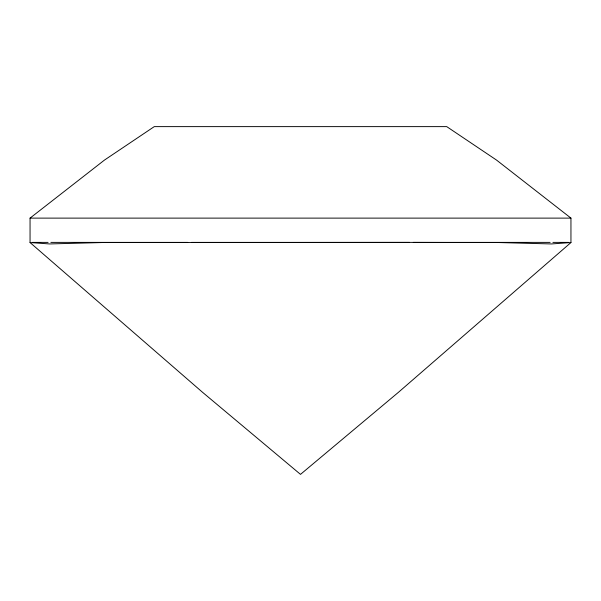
<?xml version="1.0" encoding="UTF-8"?>
<svg xmlns="http://www.w3.org/2000/svg" width="601" height="601" viewBox="0 0 601 601"><rect width="100%" height="100%" fill="white"/><g stroke="black" fill="none" stroke-linecap="round" stroke-linejoin="round"><path stroke-width="0.9" d="M570.95 242.556L398.523 392.235L300.5 474.377L202.477 392.235L30.05 242.556L30.05 218.118L104.461 160.084L154.269 126.623L446.731 126.623L496.539 160.084L570.95 218.118L570.95 242.556L551.47 243.946L499.063 242.556L411.069 242.383L101.937 242.556L49.53 243.946L30.05 242.556M30.05 218.118L570.95 218.118M32.409 242.383L48.095 242.383M50.875 242.383L187.707 242.383M191.449 242.383L409.551 242.383M413.293 242.383L550.125 242.383M552.905 242.383L568.591 242.383"/></g></svg>
